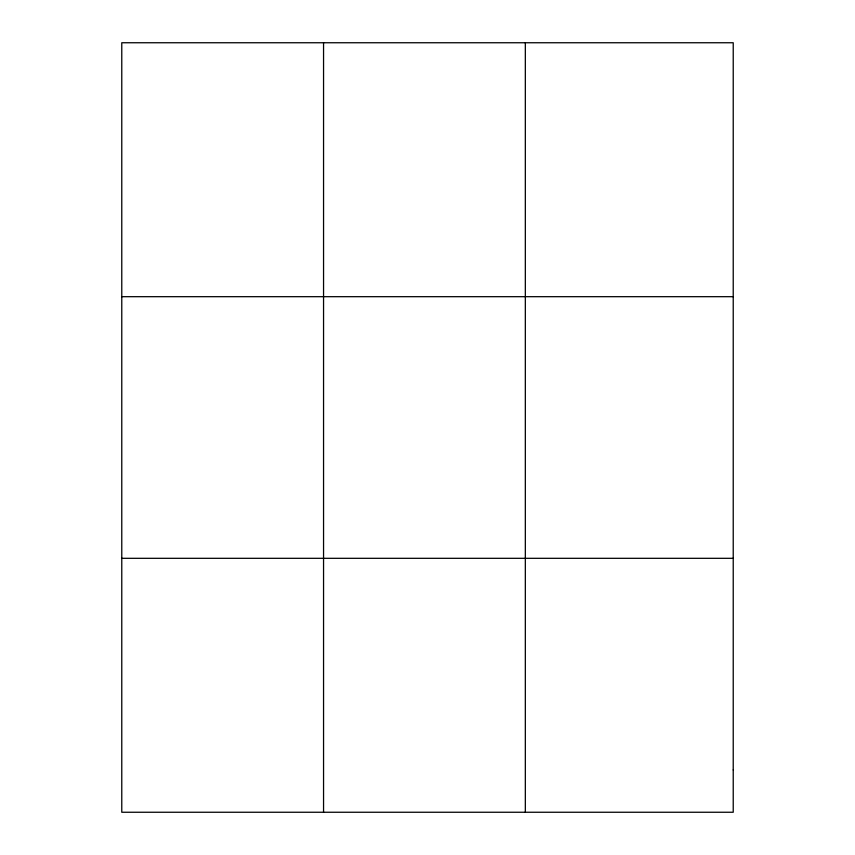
<?xml version="1.0" encoding="UTF-8"?>
<svg xmlns="http://www.w3.org/2000/svg" width="855" height="855" viewBox="0 0 855 855"><rect width="100%" height="100%" fill="white"/><g stroke="black" fill="none" stroke-linecap="round" stroke-linejoin="round"><path stroke-width="1.28" d="M323.553 812.25L323.553 42.75M525.333 812.25L525.333 42.75M121.773 296.685L733.227 296.685M121.773 558.315L733.227 558.315M733.227 769.928L733.227 812.25L121.773 812.25L121.773 42.75L733.227 42.75L733.227 769.928"/></g></svg>
